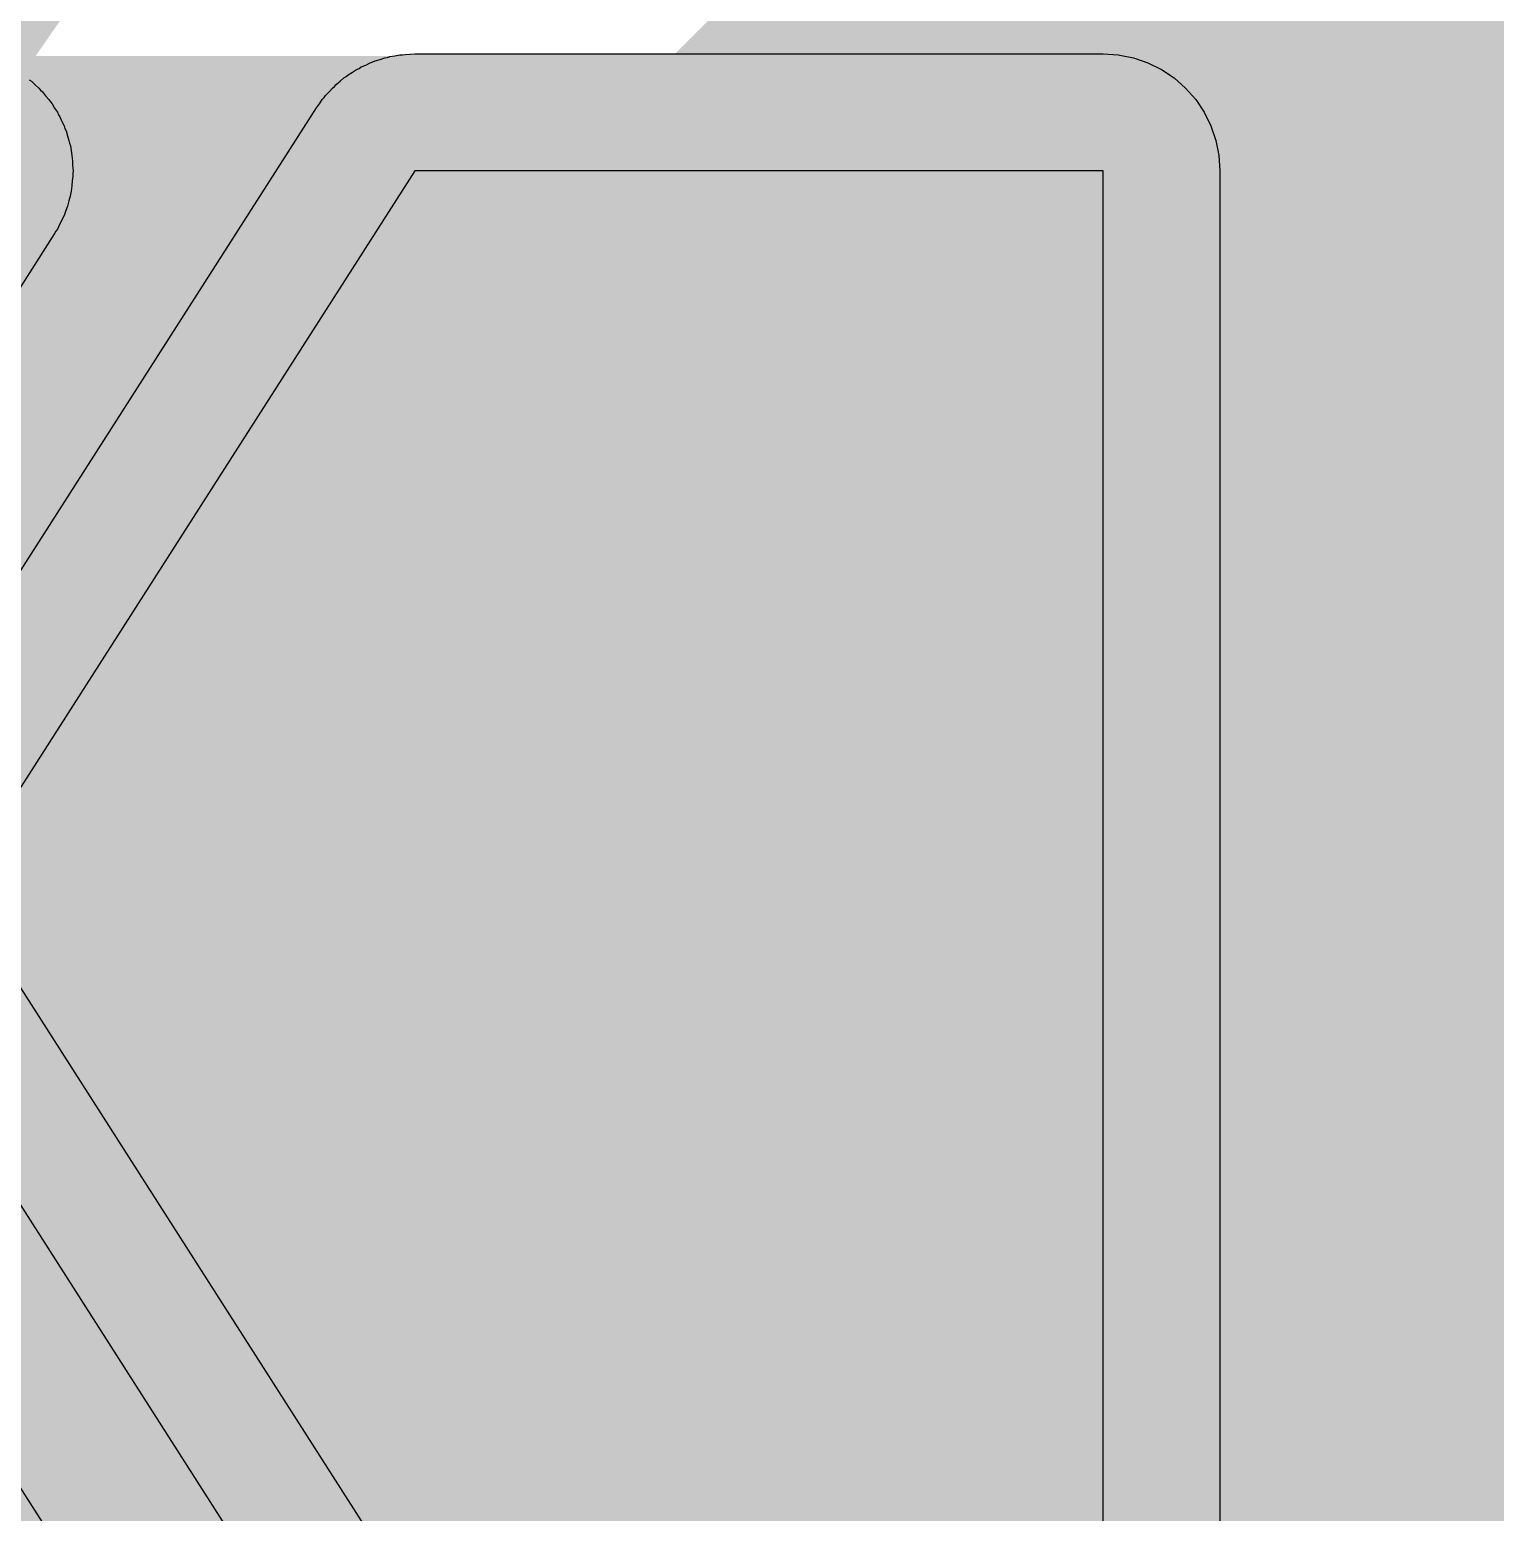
# Model space of a CAD drawing. Header units: inches. Extents: x -0.1 to 94.8, y -0.8 to 67.1.
# Drawn here: x 15.089 to 16.367, y 42.58 to 43.873 of the extents above; entities that cross this region are included whole.
import ezdxf

# ---------------------------------------------------------------- set-up
doc = ezdxf.new("R2010")
doc.units = ezdxf.units.IN
for name, color, linetype in [('Board Layer Stack Bottom Solder', 6, 'Continuous'), ('Bottom Layer', 5, 'Continuous'), ('Bottom Paste', 16, 'Continuous')]:
    doc.layers.add(name, color=color, linetype=linetype)

# ---------------------------------------------------------------- blocks, each defined once
blk = doc.blocks.new('0805SB_B_24')
at = {"layer": 'Board Layer Stack Bottom Solder'}
for points in [[(-0.0133, -1.3509), (-0.0264, -1.3483), (-0.039, -1.3441), (-0.0509, -1.3382), (-0.062, -1.3308), (-0.072, -1.322), (-0.0808, -1.312), (-0.0882, -1.3009), (-0.0941, -1.289), (-0.0983, -1.2764), (-0.1009, -1.2633), (-0.1018, -1.25), (-0.1018, 0), (-0.1009, 0.0133), (-0.0983, 0.0264), (-0.0941, 0.039), (-0.0882, 0.0509), (-0.0808, 0.062), (-0.072, 0.072), (-0.062, 0.0808), (-0.0509, 0.0882), (-0.039, 0.0941), (-0.0264, 0.0983), (-0.0133, 0.1009), (0, 0.1018), (0.6, 0.1018), (0.6043, 0.1015), (0.6087, 0.1015), (0.611, 0.1011), (0.6133, 0.1009), (0.6175, 0.1001), (0.6218, 0.0995), (0.6241, 0.0988), (0.6264, 0.0983), (0.6305, 0.097), (0.6346, 0.0958), (0.6367, 0.0948), (0.639, 0.0941), (0.6429, 0.0921), (0.6468, 0.0904), (0.6488, 0.0892), (0.6509, 0.0882), (0.6545, 0.0858), (0.6582, 0.0835), (0.6601, 0.0821), (0.662, 0.0808), (0.6652, 0.0779), (0.6686, 0.0752), (0.6702, 0.0735), (0.672, 0.072), (0.6748, 0.0688), (0.6779, 0.0656), (0.6792, 0.0637), (0.6808, 0.062), (0.6832, 0.0584), (0.6858, 0.0549), (1.0858, -0.5701), (1.088, -0.5742), (1.0904, -0.5782), (1.0912, -0.58), (1.0922, -0.5818), (1.0939, -0.5861), (1.0958, -0.5904), (1.0963, -0.5923), (1.097, -0.5942), (1.0982, -0.5987), (1.0995, -0.6032), (1.0998, -0.6052), (1.1002, -0.6071), (1.1008, -0.6117), (1.1015, -0.6163), (1.1015, -0.6184), (1.1017, -0.6203), (1.1016, -0.625), (1.1017, -0.6297), (1.1015, -0.6317), (1.1014, -0.6337), (1.1008, -0.6382), (1.1002, -0.6429), (1.0998, -0.6449), (1.0995, -0.6468), (1.0982, -0.6513), (1.097, -0.6558), (1.0963, -0.6577), (1.0958, -0.6596), (1.0939, -0.6639), (1.0922, -0.6682), (1.0912, -0.67), (1.0904, -0.6718), (1.088, -0.6758), (1.0858, -0.6799), (0.6858, -1.3049), (0.6832, -1.3084), (0.6808, -1.312), (0.6792, -1.3137), (0.6779, -1.3156), (0.6749, -1.3187), (0.672, -1.322), (0.6702, -1.3235), (0.6686, -1.3252), (0.6652, -1.3279), (0.662, -1.3308), (0.66, -1.3321), (0.6582, -1.3335), (0.6545, -1.3358), (0.6509, -1.3382), (0.6488, -1.3392), (0.6468, -1.3404), (0.6429, -1.3421), (0.639, -1.3441), (0.6367, -1.3448), (0.6346, -1.3458), (0.6305, -1.347), (0.6264, -1.3483), (0.6241, -1.3488), (0.6218, -1.3495), (0.6175, -1.3501), (0.6133, -1.3509), (0.611, -1.3511), (0.6087, -1.3514), (0.6043, -1.3515), (0.6, -1.3518), (0, -1.3518)], [(-0.1, -1.35), (2.1, -1.35), (2.1, 0.1), (-0.1, 0.1)], [(0.9977, -1.3517), (0.9953, -1.3517), (0.991, -1.3512), (0.9867, -1.3509), (0.9844, -1.3505), (0.9821, -1.3502), (0.9779, -1.3492), (0.9736, -1.3483), (0.9714, -1.3476), (0.9692, -1.347), (0.9652, -1.3455), (0.961, -1.3441), (0.9589, -1.343), (0.9568, -1.3422), (0.953, -1.3401), (0.9491, -1.3382), (0.9472, -1.3369), (0.9451, -1.3358), (0.9416, -1.3332), (0.938, -1.3308), (0.9363, -1.3292), (0.9344, -1.3279), (0.9313, -1.3249), (0.928, -1.322), (0.9265, -1.3202), (0.9248, -1.3186), (0.9221, -1.3152), (0.9192, -1.312), (0.9179, -1.31), (0.9165, -1.3082), (0.9142, -1.3045), (0.9118, -1.3009), (0.9108, -1.2988), (0.9096, -1.2968), (0.9079, -1.2929), (0.9059, -1.289), (0.9052, -1.2867), (0.9043, -1.2846), (0.903, -1.2805), (0.9017, -1.2764), (0.9012, -1.2741), (0.9005, -1.2718), (0.8999, -1.2675), (0.8991, -1.2633), (0.8989, -1.261), (0.8986, -1.2587), (0.8985, -1.2544), (0.8982, -1.25), (0.8983, -1.2477), (0.8983, -1.2453), (0.8988, -1.241), (0.8991, -1.2367), (0.8995, -1.2344), (0.8998, -1.2321), (0.9008, -1.2279), (0.9017, -1.2236), (0.9024, -1.2214), (0.903, -1.2192), (0.9045, -1.2152), (0.9059, -1.211), (0.907, -1.2089), (0.9078, -1.2068), (0.9099, -1.203), (0.9118, -1.1991), (0.9131, -1.1972), (0.9142, -1.1951), (1.2791, -0.625), (0.9142, -0.0549), (0.9131, -0.0528), (0.9118, -0.0509), (0.9099, -0.047), (0.9078, -0.0432), (0.907, -0.0411), (0.9059, -0.039), (0.9045, -0.0348), (0.903, -0.0308), (0.9024, -0.0286), (0.9017, -0.0264), (0.9008, -0.0221), (0.8998, -0.0179), (0.8995, -0.0156), (0.8991, -0.0133), (0.8988, -0.009), (0.8983, -0.0047), (0.8983, -0.0023), (0.8982, 0), (0.8985, 0.0044), (0.8986, 0.0087), (0.8989, 0.011), (0.8991, 0.0133), (0.8999, 0.0175), (0.9005, 0.0218), (0.9012, 0.0241), (0.9017, 0.0264), (0.903, 0.0305), (0.9043, 0.0346), (0.9052, 0.0367), (0.9059, 0.039), (0.9079, 0.0429), (0.9096, 0.0468), (0.9108, 0.0488), (0.9118, 0.0509), (0.9142, 0.0545), (0.9165, 0.0582), (0.9179, 0.06), (0.9192, 0.062), (0.9221, 0.0652), (0.9248, 0.0686), (0.9265, 0.0702), (0.928, 0.072), (0.9313, 0.0749), (0.9344, 0.0779), (0.9363, 0.0792), (0.938, 0.0808), (0.9416, 0.0832), (0.9451, 0.0858), (0.9472, 0.0869), (0.9491, 0.0882), (0.953, 0.0901), (0.9568, 0.0922), (0.9589, 0.093), (0.961, 0.0941), (0.9652, 0.0955), (0.9692, 0.097), (0.9714, 0.0976), (0.9736, 0.0983), (0.9779, 0.0992), (0.9821, 0.1002), (0.9844, 0.1005), (0.9867, 0.1009), (0.991, 0.1012), (0.9953, 0.1017), (0.9977, 0.1017), (1, 0.1018), (2, 0.1018), (2.0133, 0.1009), (2.0264, 0.0983), (2.039, 0.0941), (2.0509, 0.0882), (2.062, 0.0808), (2.072, 0.072), (2.0808, 0.062), (2.0882, 0.0509), (2.0941, 0.039), (2.0983, 0.0264), (2.1009, 0.0133), (2.1018, 0), (2.1018, -1.25), (2.1009, -1.2633), (2.0983, -1.2764), (2.0941, -1.289), (2.0882, -1.3009), (2.0808, -1.312), (2.072, -1.322), (2.062, -1.3308), (2.0509, -1.3382), (2.039, -1.3441), (2.0264, -1.3483), (2.0133, -1.3509), (2, -1.3518), (1, -1.3518)]]:
    blk.add_hatch(color=6, dxfattribs=at).paths.add_polyline_path(points)
at = {"layer": 'Bottom Layer'}
blk.add_hatch(color=5, dxfattribs=at).paths.add_polyline_path([(0.6, -1.25), (1, -0.625), (0.6, 0), (0, 0), (0, -1.25)])
at = {"layer": 'Bottom Paste'}
blk.add_hatch(color=16, dxfattribs=at).paths.add_polyline_path([(0.6, -1.25), (1, -0.625), (0.6, 0), (0, 0), (0, -1.25)])
at = {"layer": 'Board Layer Stack Bottom Solder'}
for p, q in [((0.6858, 0.0549), (1.0858, -0.5701)), ((-0.1018, -1.25), (-0.1018, 0)), ((1.2791, -0.625), (0.9142, -0.0549)), ((0.9142, -1.1951), (1.2791, -0.625)), ((1.0858, -0.6799), (0.6858, -1.3049)), ((0.9099, -1.203), (0.9118, -1.1991)), ((0.9118, -1.1991), (0.9131, -1.1972)), ((0.9131, -1.1972), (0.9142, -1.1951)), ((0.9045, -1.2152), (0.9059, -1.211)), ((0.9059, -1.211), (0.907, -1.2089)), ((0.907, -1.2089), (0.9078, -1.2068)), ((0.9078, -1.2068), (0.9099, -1.203)), ((0.8998, -1.2321), (0.9008, -1.2279)), ((0.9008, -1.2279), (0.9017, -1.2236)), ((0.9017, -1.2236), (0.9024, -1.2214)), ((0.9024, -1.2214), (0.903, -1.2192)), ((0.903, -1.2192), (0.9045, -1.2152)), ((0.8988, -1.241), (0.8991, -1.2367)), ((0.8991, -1.2367), (0.8995, -1.2344)), ((0.8995, -1.2344), (0.8998, -1.2321)), ((-0.1009, -1.2633), (-0.1018, -1.25)), ((0.8982, -1.25), (0.8983, -1.2477)), ((0.8985, -1.2544), (0.8982, -1.25)), ((0.8983, -1.2453), (0.8988, -1.241)), ((0.8983, -1.2477), (0.8983, -1.2453)), ((-0.0983, -1.2764), (-0.1009, -1.2633)), ((0.8986, -1.2587), (0.8985, -1.2544)), ((0.8989, -1.261), (0.8986, -1.2587)), ((0.8991, -1.2633), (0.8989, -1.261)), ((0.8999, -1.2675), (0.8991, -1.2633)), ((-0.0941, -1.289), (-0.0983, -1.2764)), ((0.9005, -1.2718), (0.8999, -1.2675)), ((0.9012, -1.2741), (0.9005, -1.2718)), ((0.9017, -1.2764), (0.9012, -1.2741)), ((0.903, -1.2805), (0.9017, -1.2764)), ((-0.0882, -1.3009), (-0.0941, -1.289)), ((0.9043, -1.2846), (0.903, -1.2805)), ((0.9052, -1.2867), (0.9043, -1.2846)), ((0.9059, -1.289), (0.9052, -1.2867)), ((0.9079, -1.2929), (0.9059, -1.289)), ((-0.0808, -1.312), (-0.0882, -1.3009)), ((0.6858, -1.3049), (0.6832, -1.3084)), ((0.9096, -1.2968), (0.9079, -1.2929)), ((0.9108, -1.2988), (0.9096, -1.2968)), ((0.9118, -1.3009), (0.9108, -1.2988)), ((0.9142, -1.3045), (0.9118, -1.3009)), ((0.9165, -1.3082), (0.9142, -1.3045)), ((-0.072, -1.322), (-0.0808, -1.312)), ((0.6779, -1.3156), (0.6749, -1.3187)), ((0.6792, -1.3137), (0.6779, -1.3156)), ((0.6808, -1.312), (0.6792, -1.3137)), ((0.6832, -1.3084), (0.6808, -1.312)), ((0.9179, -1.31), (0.9165, -1.3082)), ((0.9192, -1.312), (0.9179, -1.31)), ((0.9221, -1.3152), (0.9192, -1.312)), ((0.9248, -1.3186), (0.9221, -1.3152)), ((-0.062, -1.3308), (-0.072, -1.322)), ((-0.0509, -1.3382), (-0.062, -1.3308)), ((0.662, -1.3308), (0.66, -1.3321)), ((0.6652, -1.3279), (0.662, -1.3308)), ((0.6686, -1.3252), (0.6652, -1.3279)), ((0.6702, -1.3235), (0.6686, -1.3252)), ((0.672, -1.322), (0.6702, -1.3235)), ((0.6749, -1.3187), (0.672, -1.322)), ((0.9265, -1.3202), (0.9248, -1.3186)), ((0.928, -1.322), (0.9265, -1.3202)), ((0.9313, -1.3249), (0.928, -1.322)), ((0.9344, -1.3279), (0.9313, -1.3249)), ((0.9363, -1.3292), (0.9344, -1.3279)), ((-0.039, -1.3441), (-0.0509, -1.3382)), ((-0.0264, -1.3483), (-0.039, -1.3441)), ((0.639, -1.3441), (0.6367, -1.3448)), ((0.6429, -1.3421), (0.639, -1.3441)), ((0.6468, -1.3404), (0.6429, -1.3421)), ((0.6488, -1.3392), (0.6468, -1.3404)), ((0.6509, -1.3382), (0.6488, -1.3392)), ((0.6545, -1.3358), (0.6509, -1.3382)), ((0.6582, -1.3335), (0.6545, -1.3358)), ((0.66, -1.3321), (0.6582, -1.3335)), ((-0.0133, -1.3509), (-0.0264, -1.3483)), ((0, -1.3518), (-0.0133, -1.3509)), ((0.6, -1.3518), (0, -1.3518)), ((0.6043, -1.3515), (0.6, -1.3518)), ((0.6087, -1.3514), (0.6043, -1.3515)), ((0.611, -1.3511), (0.6087, -1.3514)), ((0.6133, -1.3509), (0.611, -1.3511)), ((0.6175, -1.3501), (0.6133, -1.3509)), ((0.6218, -1.3495), (0.6175, -1.3501)), ((0.6241, -1.3488), (0.6218, -1.3495)), ((0.6264, -1.3483), (0.6241, -1.3488)), ((0.6305, -1.347), (0.6264, -1.3483)), ((0.6346, -1.3458), (0.6305, -1.347)), ((0.6367, -1.3448), (0.6346, -1.3458))]:
    blk.add_line(p, q, dxfattribs=at)
at = {"layer": 'Bottom Layer'}
for p, q in [((0, 0), (0, -1.25)), ((1, -0.625), (0.6, 0)), ((0.6, -1.25), (1, -0.625)), ((0, -1.25), (0.6, -1.25))]:
    blk.add_line(p, q, dxfattribs=at)
at = {"layer": 'Bottom Paste'}
for p, q in [((0, 0), (0, -1.25)), ((1, -0.625), (0.6, 0)), ((0.6, -1.25), (1, -0.625)), ((0, -1.25), (0.6, -1.25))]:
    blk.add_line(p, q, dxfattribs=at)

msp = doc.modelspace()

# ---------------------------------------------------------------- hatches: boundary and pattern name
at = {"layer": 'Bottom Layer'}
for points in [[(11.8025, 45.6975), (11.8719, 45.5771), (11.8719, 45.5771), (11.8719, 45.5771), (11.8719, 45.25), (12.0493, 45.25), (12.0493, 44.65), (11.8719, 44.65), (11.8719, 44.3229), (13.075, 44.3229), (13.075, 44.5003), (13.675, 44.5003), (13.675, 44.3229), (14.8781, 44.3229), (14.8781, 44.65), (14.7007, 44.65), (14.7007, 45.25), (14.8795, 45.25), (14.987, 45.3219), (15.0281, 45.3219), (15.25, 45.1), (15.25, 44.075), (15.025, 43.75), (14.575, 43.7), (14.575, 42.5), (15.025, 42.5), (15.025, 41.825), (14.7957, 41.5957), (14.725, 41.625), (14.725, 41.625), (13.675, 41.625), (13.675, 41.4476), (13.075, 41.4476), (13.075, 41.625), (12.025, 41.625), (12.025, 41.15), (12.2024, 41.15), (12.2024, 40.55), (12.025, 40.55), (12.025, 40.25), (10.7473, 40.25), (10.6271, 40.3219), (10.6271, 41.525), (10.4497, 41.525), (10.4497, 42.125), (10.6271, 42.125), (10.6271, 43.3281), (10.3, 43.3281), (10.3, 43.1507), (9.7, 43.1507), (9.7, 43.3281), (9.55, 43.3281), (9.55, 44.0719), (9.7, 44.0719), (9.7, 44.2493), (10.3, 44.2493), (10.3, 44.0719), (10.6271, 44.0719), (10.6271, 45.275), (10.4497, 45.275), (10.4497, 45.875), (10.6271, 45.875), (10.6271, 46.6769), (10.7657, 46.7343)], [(19.4, 41.6), (16.4, 41.6), (15.4, 42.6), (15.4, 43.6), (16.4, 44.6), (19.4, 44.6)]]:
    msp.add_hatch(color=5, dxfattribs=at).paths.add_polyline_path(points)

# ---------------------------------------------------------------- block references
at = {"rotation": 180}
msp.add_blockref('0805SB_B_24', (16.025, 42.5), dxfattribs=at)

doc.saveas('drawing.dxf')
